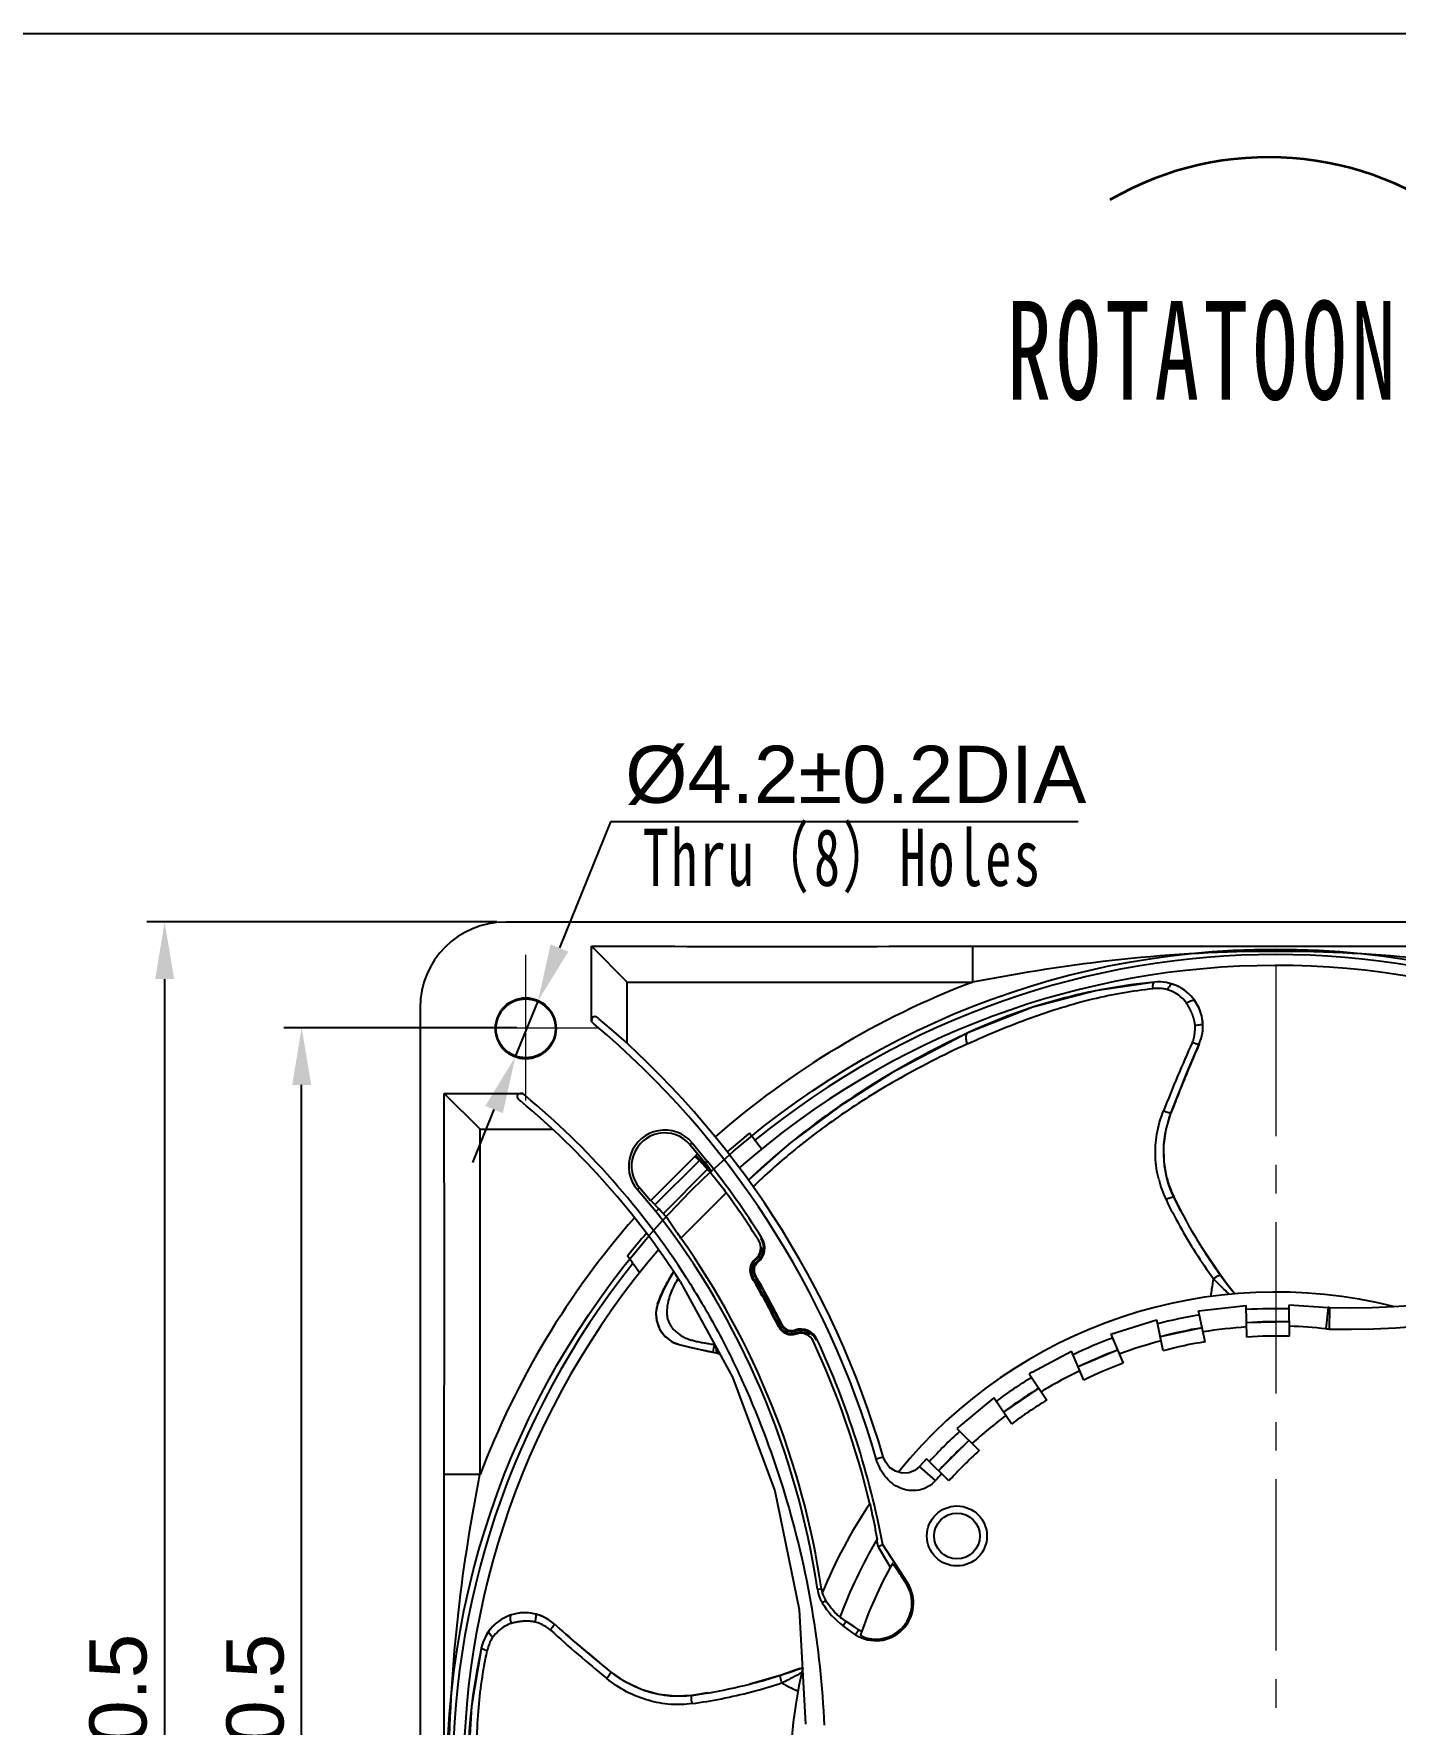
# Model space of a CAD drawing. Header units: inches. Extents: x 12 to 11036, y 8 to 6728.
# Drawn here: x 10511.2 to 10606.4, y 3697 to 3815.3 of the extents above; entities that cross this region are included whole.
import ezdxf

# ---------------------------------------------------------------- set-up
doc = ezdxf.new("R2010")
doc.units = ezdxf.units.IN
doc.header["$MEASUREMENT"] = 0
doc.linetypes.add('\\M+5B5E3\\M+5BBAD\\M+5CFDF', pattern=[18, 12, -2, 2, -2])
doc.layers.add('04_\\M+5B5B5\\M+5B0FB', color=4, linetype='Continuous')
for name, color, linetype, lineweight in [('\\M+5B3DF\\M+5B4E7\\M+5CFDF\\M+5B2E3', 3, 'Continuous', 18), ('\\M+5B4D6\\M+5CAB5\\M+5CFDF\\M+5B2E3', 7, 'Continuous', 35), ('\\M+5D6D0\\M+5D0C4\\M+5CFDF\\M+5B2E3', 1, '\\M+5B5E3\\M+5BBAD\\M+5CFDF', 18)]:
    doc.layers.add(name, color=color, linetype=linetype, lineweight=lineweight)
doc.styles.add('\\M+5B1EA\\M+5D7BC', font='', dxfattribs={"width": 0.667})
doc.styles.get("Standard").update_dxf_attribs({"font": 'arial.ttf'})
doc.styles.get('\\M+5B1EA\\M+5D7BC').set_extended_font_data('宋体')
doc.dimstyles.new('5', dxfattribs={"dimtxt": 4, "dimasz": 4, "dimexe": 1.25, "dimexo": 0.625, "dimgap": 1.2, "dimtad": 1, "dimdsep": 46, "dimtxsty": 'Standard', "dimcen": 2.5, "dimdle": 8, "dimazin": 2, "dimtfac": 1, "dimtmove": 0, "dimatfit": 3, "dimfxl": 0, "dimtolj": 1, "dimarcsym": 0})

# ---------------------------------------------------------------- blocks, each defined once
blk = doc.blocks.new('*D100')
at = {"layer": '\\M+5B3DF\\M+5B4E7\\M+5CFDF\\M+5B2E3', "color": 0, "linetype": 'Continuous', "lineweight": -2, "ltscale": 2}
for p, q in [((10544.96, 3745.76), (10528.65, 3745.76)), ((10529.9, 3644.76), (10529.9, 3741.76)), ((10544.96, 3640.76), (10528.65, 3640.76))]:
    blk.add_line(p, q, dxfattribs=at)
at = {"layer": '\\M+5B3DF\\M+5B4E7\\M+5CFDF\\M+5B2E3', "color": 0, "ltscale": 2}
for points in [[(10529.24, 3741.76), (10530.57, 3741.76), (10529.9, 3745.76)], [(10529.24, 3644.76), (10530.57, 3644.76), (10529.9, 3640.76)]]:
    blk.add_solid(points, dxfattribs=at)
at = {"layer": 'Defpoints', "color": 0, "ltscale": 2}
for p in [(10529.9, 3745.76), (10545.58, 3745.76), (10545.58, 3640.76)]:
    blk.add_point(p, dxfattribs=at)
at = {"layer": '\\M+5B3DF\\M+5B4E7\\M+5CFDF\\M+5B2E3', "color": 0, "ltscale": 2, "insert": (10526.66, 3693.26), "char_height": 4, "attachment_point": 5, "rotation": 90}
blk.add_mtext('\\A1;105±0.5', dxfattribs=at)
blk = doc.blocks.new('*D101')
at = {"layer": '\\M+5B3DF\\M+5B4E7\\M+5CFDF\\M+5B2E3', "color": 0, "linetype": 'Continuous', "lineweight": -2, "ltscale": 2}
for p, q in [((10543.56, 3753.16), (10519.06, 3753.16)), ((10520.31, 3749.16), (10520.31, 3637.36)), ((10543.56, 3633.36), (10519.06, 3633.36))]:
    blk.add_line(p, q, dxfattribs=at)
at = {"layer": '\\M+5B3DF\\M+5B4E7\\M+5CFDF\\M+5B2E3', "color": 0, "ltscale": 2}
for points in [[(10519.65, 3749.16), (10520.98, 3749.16), (10520.31, 3753.16)], [(10519.65, 3637.36), (10520.98, 3637.36), (10520.31, 3633.36)]]:
    blk.add_solid(points, dxfattribs=at)
at = {"layer": 'Defpoints', "color": 0, "ltscale": 2}
for p in [(10544.18, 3753.16), (10520.31, 3633.36), (10544.18, 3633.36)]:
    blk.add_point(p, dxfattribs=at)
at = {"layer": '\\M+5B3DF\\M+5B4E7\\M+5CFDF\\M+5B2E3', "color": 0, "ltscale": 2, "insert": (10517.07, 3693.26), "char_height": 4, "attachment_point": 5, "rotation": 90}
blk.add_mtext('\\A1;\\A1;120{\\H1x;%%P0.5}', dxfattribs=at)
blk = doc.blocks.new('*D102')
at = {"layer": '\\M+5B3DF\\M+5B4E7\\M+5CFDF\\M+5B2E3', "color": 0, "linetype": 'Continuous', "lineweight": -2, "ltscale": 2}
for p, q in [((10551.52, 3760.18), (10547.94, 3751.34)), ((10584.25, 3760.18), (10551.52, 3760.18)), ((10544.86, 3743.74), (10546.44, 3747.63)), ((10543.36, 3740.03), (10541.86, 3736.32))]:
    blk.add_line(p, q, dxfattribs=at)
at = {"layer": '\\M+5B3DF\\M+5B4E7\\M+5CFDF\\M+5B2E3', "color": 0, "ltscale": 2}
for points in [[(10547.32, 3751.59), (10548.56, 3751.09), (10546.44, 3747.63)], [(10542.75, 3740.28), (10543.98, 3739.78), (10544.86, 3743.74)]]:
    blk.add_solid(points, dxfattribs=at)
at = {"layer": 'Defpoints', "color": 0, "ltscale": 2}
for p in [(10546.44, 3747.63), (10544.86, 3743.74)]:
    blk.add_point(p, dxfattribs=at)
at = {"layer": '\\M+5B3DF\\M+5B4E7\\M+5CFDF\\M+5B2E3', "color": 0, "ltscale": 2, "insert": (10568.68, 3763.42), "char_height": 4, "attachment_point": 5}
blk.add_mtext('\\A1;%%C4.2±0.2DIA', dxfattribs=at)

msp = doc.modelspace()

# ---------------------------------------------------------------- linework, layer by layer
at = {"color": 7, "linetype": 'Continuous'}
for p, q in [((10651.982, 3753.159), (10544.182, 3753.159)), ((10550.182, 3746.184), (10550.182, 3751.459)), ((10550.182, 3751.459), (10552.677, 3748.959)), ((10576.863, 3751.459), (10619.3, 3751.459)), ((10576.863, 3748.959), (10576.863, 3751.459)), ((10552.677, 3748.959), (10576.863, 3748.959)), ((10552.677, 3744.657), (10552.677, 3748.959)), ((10538.182, 3747.159), (10538.182, 3639.359)), ((10550.708, 3746.394), (10550.682, 3746.416)), ((10581.07, 3747.197), (10576.527, 3745.4)), ((10576.527, 3745.4), (10571.198, 3742.599)), ((10591.231, 3741.064), (10591.869, 3742.638)), ((10539.882, 3741.159), (10545.359, 3741.159)), ((10539.882, 3741.159), (10542.382, 3738.664)), ((10545.18, 3740.659), (10545.212, 3740.632)), ((10590.746, 3739.816), (10591.231, 3741.064)), ((10542.382, 3714.478), (10542.382, 3738.664)), ((10542.382, 3738.664), (10547.444, 3738.664)), ((10557.611, 3736.935), (10554.322, 3733.646)), ((10557.229, 3737.711), (10557.077, 3737.583)), ((10557.077, 3737.583), (10558.131, 3736.305)), ((10557.229, 3737.711), (10558.286, 3736.43)), ((10557.494, 3736.817), (10558.586, 3735.724)), ((10554.627, 3733.356), (10557.732, 3736.462)), ((10558.303, 3735.848), (10555.19, 3732.735)), ((10557.732, 3736.462), (10557.673, 3736.525)), ((10558.286, 3736.43), (10558.131, 3736.305)), ((10553.393, 3734.424), (10553.544, 3734.554)), ((10554.694, 3732.907), (10553.393, 3734.424)), ((10554.322, 3733.646), (10553.544, 3734.554)), ((10559.61, 3734.213), (10556.438, 3731.04)), ((10554.336, 3733.66), (10554.898, 3733.074)), ((10554.694, 3732.907), (10554.898, 3733.074)), ((10555.06, 3732.9), (10554.898, 3733.074)), ((10591.434, 3732.92), (10590.932, 3733.919)), ((10562.112, 3731.039), (10562.055, 3731.003)), ((10561.646, 3729.569), (10561.695, 3729.507)), ((10594.219, 3728.415), (10592.942, 3730.302)), ((10561.407, 3728.28), (10561.475, 3728.32)), ((10561.656, 3728.426), (10561.597, 3728.392)), ((10561.826, 3729.343), (10561.784, 3729.397)), ((10592.67, 3725.933), (10596.004, 3726.313)), ((10593.128, 3723.777), (10592.67, 3725.933)), ((10596.043, 3724.109), (10596.004, 3726.313)), ((10599.004, 3726.366), (10601.747, 3726.175)), ((10599.042, 3724.161), (10599.004, 3726.365)), ((10601.747, 3726.175), (10601.581, 3724.684)), ((10601.835, 3726.169), (10601.803, 3724.669)), ((10563.286, 3724.822), (10563.357, 3724.857)), ((10563.544, 3724.951), (10563.483, 3724.92)), ((10586.535, 3724.301), (10589.735, 3725.309)), ((10590.194, 3723.153), (10589.736, 3725.309)), ((10592.92, 3724.756), (10589.986, 3724.133)), ((10599.025, 3725.162), (10596.025, 3725.11)), ((10564.428, 3724.53), (10564.406, 3724.595)), ((10564.498, 3724.322), (10564.473, 3724.396)), ((10565.923, 3723.884), (10565.985, 3723.913)), ((10586.535, 3724.3), (10587.396, 3722.271)), ((10559.033, 3722.969), (10559.161, 3722.943)), ((10581.024, 3721.648), (10583.773, 3723.128)), ((10584.635, 3721.099), (10583.773, 3723.128)), ((10587.005, 3723.193), (10584.243, 3722.021)), ((10581.024, 3721.648), (10580.824, 3721.527)), ((10580.824, 3721.527), (10582.057, 3719.699)), ((10581.497, 3720.529), (10579.01, 3718.852)), ((10578.337, 3719.849), (10575.747, 3717.715)), ((10579.57, 3718.022), (10578.337, 3719.849)), ((10575.747, 3717.714), (10577.306, 3716.156)), ((10576.598, 3716.864), (10574.477, 3714.742)), ((10570.112, 3715.584), (10570.595, 3715.724)), ((10570.75, 3715.363), (10570.595, 3715.724)), ((10573.626, 3715.593), (10573.135, 3715.044)), ((10575.185, 3714.035), (10573.626, 3715.593)), ((10539.882, 3672.041), (10539.882, 3714.477)), ((10542.382, 3714.477), (10539.882, 3714.477)), ((10574.262, 3714.06), (10573.135, 3715.044)), ((10570.571, 3709.559), (10570.245, 3709.429)), ((10570.245, 3709.429), (10570.965, 3708.199)), ((10570.571, 3709.559), (10572.29, 3706.905)), ((10570.965, 3708.199), (10571.02, 3708.105)), ((10571.02, 3708.105), (10571.089, 3707.988)), ((10571.879, 3707.348), (10572.203, 3706.848)), ((10565.991, 3706.453), (10566.276, 3706.495)), ((10572.29, 3706.905), (10572.203, 3706.848)), ((10566.583, 3705.649), (10566.335, 3705.498)), ((10568.013, 3704.186), (10567.805, 3703.9)), ((10568.669, 3703.271), (10567.805, 3703.9)), ((10568.605, 3703.8), (10568.013, 3704.186)), ((10568.899, 3703.608), (10568.605, 3703.8)), ((10568.899, 3703.608), (10568.669, 3703.271)), ((10550.5, 3701.517), (10549.2, 3702.61)), ((10551.536, 3700.67), (10550.5, 3701.517)), ((10563.453, 3700.449), (10561.264, 3699.818)), ((10558.308, 3699.193), (10557.202, 3699.024))]:
    msp.add_line(p, q, dxfattribs=at)
for points in [[(10589.589, 3748.95), (10585.451, 3748.344), (10581.07, 3747.197)], [(10590.828, 3748.812), (10590.418, 3748.915), (10590.002, 3748.961), (10589.589, 3748.95)], [(10591.382, 3748.572), (10591.206, 3748.662), (10591.022, 3748.742), (10590.832, 3748.811)], [(10592.968, 3746.035), (10592.892, 3746.579), (10592.704, 3747.132), (10592.404, 3747.653)], [(10592.713, 3744.621), (10592.871, 3745.075), (10592.957, 3745.551), (10592.968, 3746.035)], [(10591.869, 3742.638), (10592.287, 3743.633), (10592.713, 3744.62)], [(10592.713, 3744.621), (10592.713, 3744.621), (10592.714, 3744.622), (10592.713, 3744.621)], [(10571.198, 3742.599), (10567.555, 3740.279), (10564.134, 3737.715), (10561.17, 3735.089)], [(10590.448, 3735.258), (10590.262, 3736.358), (10590.246, 3737.504), (10590.405, 3738.667), (10590.746, 3739.816)], [(10590.932, 3733.919), (10590.658, 3734.568), (10590.448, 3735.258)], [(10555.939, 3728.69), (10555.587, 3728.106), (10555.264, 3727.498), (10555.011, 3726.922), (10554.802, 3726.378)], [(10595.067, 3727.29), (10594.793, 3727.644), (10594.508, 3728.021), (10594.219, 3728.415)], [(10556.384, 3728.006), (10560.058, 3721.307), (10563.014, 3713.352), (10564.725, 3705.039), (10565.161, 3697.009)], [(10554.802, 3726.378), (10554.697, 3725.804), (10554.746, 3725.228), (10554.949, 3724.676), (10555.299, 3724.187), (10555.785, 3723.803), (10556.397, 3723.56)], [(10601.81, 3726.17), (10601.762, 3726.173), (10601.747, 3726.175)], [(10556.397, 3723.56), (10556.972, 3723.423), (10557.598, 3723.28), (10558.28, 3723.129), (10559.033, 3722.969)], [(10559.53, 3722.867), (10559.53, 3722.867)], [(10573.135, 3715.044), (10572.803, 3714.765), (10572.39, 3714.602), (10571.923, 3714.58), (10571.456, 3714.714), (10571.05, 3714.988), (10570.75, 3715.363)], [(10546.309, 3704.705), (10545.767, 3704.8), (10545.184, 3704.793), (10544.595, 3704.668)], [(10547.575, 3704.025), (10547.191, 3704.315), (10546.765, 3704.544), (10546.309, 3704.704)], [(10543.007, 3703.528), (10542.781, 3703.17), (10542.61, 3702.788), (10542.492, 3702.391)], [(10543.406, 3703.98), (10543.265, 3703.84), (10543.133, 3703.69), (10543.009, 3703.531)], [(10547.575, 3704.025), (10547.574, 3704.026), (10547.573, 3704.026), (10547.575, 3704.025)], [(10549.2, 3702.61), (10548.383, 3703.314), (10547.576, 3704.024)], [(10542.492, 3702.391), (10541.789, 3698.269), (10541.527, 3693.748)], [(10557.202, 3699.024), (10556.069, 3698.963), (10554.896, 3699.094), (10553.725, 3699.424), (10552.593, 3699.951), (10551.536, 3700.67)], [(10564.785, 3700.908), (10564.364, 3700.757), (10563.917, 3700.603), (10563.453, 3700.449)]]:
    msp.add_lwpolyline(points, dxfattribs=at)
at = {"color": 4}
msp.add_circle((10598.082, 3693.259), 58, dxfattribs=at)
at = {"color": 7, "linetype": 'Continuous'}
for centre, radius in [((10545.582, 3745.759), 2.1), ((10575.76, 3710.183), 2.1), ((10575.76, 3710.183), 1.6)]:
    msp.add_circle(centre, radius, dxfattribs=at)
for centre, radius, start, end in [((10544.182, 3747.159), 6, 90, 180), ((10598.082, 3693.259), 57.622, 50.78536, 129.25298), ((10598.082, 3693.259), 56.859, 48.75524, 131.34141), ((10598.082, 3693.259), 59.605, 110.85381, 131.18686), ((10593.182, 3709.92), 39.194, 95.25994, 115.14622), ((10589.873, 3745.863), 3.1, 336.41025, 95.25994), ((10510.022, 3698.253), 62.53, 49.80525, 50.04158), ((10509.981, 3698.203), 63.095, 16.12245, 49.79811), ((10509.977, 3698.207), 62.595, 16.11753, 49.80044), ((10604.289, 3686.112), 65.466, 115.09194, 120.36088), ((10602.624, 3687.417), 62.894, 114.55319, 119.66504), ((10685.962, 3702.573), 102.781, 155.77062, 158.67495), ((10693.252, 3700.654), 109.732, 156.37956, 157.50506), ((10694.094, 3700.313), 110.64, 157.50884, 158.38812), ((10603.087, 3784.144), 59.489, 268.76408, 316.1412), ((10603.087, 3784.144), 57.989, 268.76297, 315.54157), ((10509.981, 3698.203), 55.151, 32.71149, 50.29587), ((10509.992, 3698.216), 55.632, 50.28638, 50.52536), ((10509.981, 3698.203), 55.65, 32.72026, 50.28639), ((10693.252, 3700.654), 109.732, 158.39195, 159.09087), ((10555.31, 3736.069), 2.526, 40.55871, 220.6241), ((10555.31, 3736.069), 2.327, 40.6026, 220.6241), ((10598.082, 3693.259), 58.249, 129.23746, 131.2385), ((10509.981, 3698.203), 65.123, 36.8643, 38.08724), ((10513.173, 3694.474), 61.225, 42.51342, 43.29814), ((10510.045, 3698.132), 61.395, 37.75545, 38.44371), ((10510.045, 3698.132), 61.594, 32.29334, 38.44543), ((10510.045, 3698.132), 61.306, 32.29334, 36.05251), ((10596.776, 3736.824), 7.099, 193.63078, 205.87987), ((10597.226, 3736.962), 6.991, 194.10934, 205.80578), ((10591.822, 3731.045), 3.04, 115.64866, 118.13005), ((10623.881, 3749.864), 36.605, 205.82367, 207.58032), ((10598.082, 3693.259), 59.605, 138.8756, 159.14607), ((10510.026, 3698.193), 56.571, 8.39538, 37.85289), ((10433.614, 3619.958), 165.846, 42.76082, 42.92237), ((10623.056, 3749.39), 35.654, 207.51311, 212.36837), ((10598.082, 3693.259), 58.249, 139.13308, 141.1755), ((10510.026, 3698.193), 56.859, 8.39538, 35.28819), ((10561.023, 3730.351), 1, 308.53239, 32.2935), ((10561.023, 3730.351), 1.22, 308.53239, 32.29334), ((10561.023, 3730.351), 1.288, 308.53239, 32.29334), ((10598.082, 3693.259), 56.859, 139.45672, 222.91346), ((10509.981, 3698.203), 53.123, 34.91127, 36.46766), ((10562.269, 3728.787), 1, 128.53239, 210.41188), ((10562.269, 3728.787), 0.921, 128.53239, 210.41188), ((10561.023, 3730.351), 1.079, 308.53239, 0.70334), ((10560.005, 3729.754), 2.185, 16.23276, 17.29966), ((10510.045, 3698.132), 61.227, 31.53628, 31.76459), ((10623.881, 3749.864), 36.605, 212.28923, 218.07502), ((10598.082, 3693.259), 57.622, 141.34327, 220.65605), ((10510.045, 3698.132), 59.635, 26.62438, 30.41188), ((10562.269, 3728.787), 0.78, 128.53239, 210.41188), ((10562.269, 3728.787), 0.712, 128.53239, 210.41188), ((10510.045, 3698.132), 59.776, 26.62438, 30.41188), ((10510.045, 3698.132), 59.844, 26.62438, 30.41188), ((10510.044, 3698.244), 55.574, 32.40125, 32.71964), ((10510.045, 3698.132), 59.556, 26.62438, 30.41188), ((10598.082, 3693.259), 34, 75.9767, 140.99989), ((10556.894, 3725.702), 2.2, 161.90982, 256.49596), ((10598.082, 3693.259), 32.833, 88.3815, 93.6185), ((10564.18, 3725.27), 1, 206.62438, 288.50387), ((10564.18, 3725.27), 0.921, 206.62438, 288.50387), ((10564.18, 3725.27), 0.78, 206.62438, 288.50387), ((10564.18, 3725.27), 0.712, 206.62438, 288.50387), ((10598.082, 3693.259), 32.833, 99.3815, 104.6185), ((10598.082, 3693.259), 31.917, 99.30631, 104.69369), ((10598.082, 3693.259), 31.619, 93.71909, 99.28091), ((10598.082, 3693.259), 31.917, 88.30631, 93.69369), ((10598.082, 3693.259), 31.619, 83.64917, 88.28091), ((10577.252, 3810.471), 89.378, 256.49599, 258.23852), ((10569.812, 3721.365), 11.253, 168.43197, 171.43062), ((10564.815, 3723.373), 1.288, 24.74292, 108.50387), ((10564.815, 3723.373), 1.22, 24.74292, 108.50387), ((10564.815, 3723.373), 1.079, 56.33292, 108.50387), ((10564.815, 3723.373), 1, 24.74283, 108.50387), ((10510.045, 3698.132), 61.227, 25.27167, 25.49998), ((10563.759, 3722.844), 2.185, 39.7366, 40.8035), ((10510.045, 3698.132), 61.306, 13.49096, 24.74292), ((10510.045, 3698.132), 61.594, 10.69082, 24.74292), ((10598.082, 3693.259), 32.833, 110.3815, 115.6185), ((10598.082, 3693.259), 31.619, 104.71909, 110.28091), ((10598.082, 3693.259), 30.917, 99.21911, 104.78089), ((10598.082, 3693.259), 30.917, 88.21911, 93.78089), ((10601.859, 3727.194), 2.525, 263.64306, 268.76182), ((10577.25, 3810.463), 89.37, 258.01072, 258.32221), ((10598.082, 3693.259), 31.917, 110.30631, 115.69369), ((10598.082, 3693.259), 32.833, 121.3815, 126.6185), ((10598.082, 3693.259), 31.619, 115.71909, 121), ((10598.082, 3693.259), 30.917, 110.21911, 115.78089), ((10598.082, 3693.259), 31.917, 121.30631, 126.69369), ((10598.204, 3693.056), 31.856, 121.00006, 121.27887), ((10598.082, 3693.259), 30.917, 121.21911, 126.78089), ((10598.087, 3693.223), 31.653, 126.68763, 132.24423), ((10598.082, 3693.259), 32.833, 132.3815, 137.6185), ((10598.082, 3693.259), 31.917, 132.30631, 137.69369), ((10598.082, 3693.259), 30.917, 132.21911, 137.78089), ((10597.909, 3693.41), 31.394, 137.71013, 138.86967), ((10598.082, 3693.259), 34.286, 145.99333, 157.80493), ((10598.082, 3693.259), 32.518, 149.14728, 159.7589), ((10503.244, 3699.126), 67.789, 8.74188, 9.17539), ((10598.082, 3693.259), 30.75, 150.88698, 161.01705), ((10571.454, 3708.088), 0.272, 147.46362, 150.91519), ((10571.446, 3708.092), 0.263, 143.93164, 147.42626), ((10568.522, 3706.826), 2.558, 188.39538, 211.26865), ((10568.522, 3706.826), 2.27, 188.39538, 195.73034), ((10568.473, 3706.813), 2.219, 195.74247, 211.63111), ((10570.088, 3705.478), 2.624, 237.25983, 32.94369), ((10570.088, 3705.478), 2.52, 267.04842, 32.94369), ((10545.516, 3701.708), 3.1, 48.41025, 167.25994), ((10571.056, 3708.366), 5.524, 211.26865, 233.9414), ((10616.379, 3779.715), 102.779, 227.77059, 230.67498), ((10620.458, 3786.057), 109.732, 228.37956, 229.50506), ((10570.813, 3708.475), 5.122, 230.74096, 236.86411), ((10569.982, 3705.522), 2.199, 240.51142, 246.11282), ((10580.722, 3693.748), 39.194, 167.25994, 187.14622), ((10621.15, 3786.881), 110.808, 229.50933, 230.38761), ((10620.458, 3786.057), 109.732, 230.39195, 231.09087), ((10552.22, 3735.288), 36.605, 284.28923, 290.07502), ((10598.082, 3693.259), 34, 166.9077, 234.97902), ((10552.22, 3735.288), 36.605, 277.82367, 279.58032), ((10552.415, 3734.356), 35.654, 279.51311, 284.36837), ((10560.211, 3698.982), 3.04, 187.64866, 190.13005)]:
    msp.add_arc(centre, radius, start, end, dxfattribs=at)
for points in [[(10550.182, 3751.459), (10554.628, 3751.459), (10563.522, 3751.448), (10572.416, 3751.459), (10576.863, 3751.459)], [(10550.201, 3746.346), (10550.186, 3746.294), (10550.182, 3746.238), (10550.182, 3746.184)], [(10571.2, 3742.6), (10567.585, 3740.478), (10564.199, 3737.993), (10561.164, 3735.099)], [(10539.882, 3714.477), (10539.882, 3718.924), (10539.893, 3727.818), (10539.882, 3736.712), (10539.882, 3741.159)], [(10590.932, 3733.919), (10590.04, 3735.76), (10590.012, 3737.896), (10590.746, 3739.816)], [(10555.937, 3728.691), (10555.482, 3727.958), (10555.068, 3727.197), (10554.803, 3726.386)], [(10555.276, 3727.523), (10555.476, 3727.922), (10555.701, 3728.311), (10555.937, 3728.691)], [(10555.979, 3728.759), (10555.98, 3728.759), (10555.98, 3728.759), (10555.98, 3728.759)], [(10554.807, 3726.399), (10554.934, 3726.784), (10555.094, 3727.158), (10555.276, 3727.523)], [(10558.89, 3723.552), (10558.89, 3723.552), (10558.89, 3723.552), (10558.89, 3723.552)], [(10558.89, 3723.552), (10558.89, 3723.552), (10558.89, 3723.552), (10558.89, 3723.552)], [(10557.202, 3699.024), (10555.175, 3698.745), (10553.136, 3699.378), (10551.536, 3700.67)]]:
    msp.add_open_spline(points, degree=3, dxfattribs=at)
for points, knots in [([(10576.863, 3748.961), (10580.31, 3749.644), (10587.345, 3750.741), (10598.04, 3751.322), (10608.767, 3750.747), (10615.822, 3749.651), (10619.3, 3748.961)], [0, 0, 0, 0, 10.5451256, 21.3331953, 32.0808124, 42.7230856, 42.7230856, 42.7230856, 42.7230856]), ([(10576.489, 3744.624), (10577.941, 3745.295), (10580.819, 3746.482), (10585.15, 3747.851), (10588.05, 3748.355), (10589.467, 3748.502)], [0, 0, 0, 0, 4.8026235, 9.3314618, 13.6047192, 13.6047192, 13.6047192, 13.6047192]), ([(10589.467, 3748.502), (10589.466, 3748.558), (10589.468, 3748.641), (10589.482, 3748.746), (10589.496, 3748.815), (10589.514, 3748.871), (10589.536, 3748.913), (10589.56, 3748.941), (10589.58, 3748.949), (10589.589, 3748.95)], [0, 0, 0, 0, 0.16809964, 0.24834646, 0.31948731, 0.37881199, 0.42545896, 0.45986199, 0.48676074, 0.48676074, 0.48676074, 0.48676074]), ([(10590.498, 3748.414), (10590.398, 3748.447), (10590.182, 3748.497), (10589.835, 3748.524), (10589.593, 3748.513), (10589.467, 3748.502)], [0, 0, 0, 0, 0.3161763, 0.6614567, 1.0418691, 1.0418691, 1.0418691, 1.0418691]), ([(10590.501, 3748.413), (10590.524, 3748.473), (10590.572, 3748.581), (10590.659, 3748.713), (10590.74, 3748.8), (10590.809, 3748.818), (10590.832, 3748.811)], [0, 0, 0, 0, 0.19260244, 0.35565101, 0.47460609, 0.54678359, 0.54678359, 0.54678359, 0.54678359]), ([(10591.827, 3747.478), (10591.731, 3747.617), (10591.496, 3747.882), (10591.045, 3748.202), (10590.692, 3748.352), (10590.501, 3748.413)], [0, 0, 0, 0, 0.5090676, 1.0512737, 1.6517934, 1.6517934, 1.6517934, 1.6517934]), ([(10591.827, 3747.478), (10591.887, 3747.523), (10592.007, 3747.601), (10592.18, 3747.674), (10592.317, 3747.703), (10592.39, 3747.673), (10592.403, 3747.653)], [0, 0, 0, 0, 0.22822634, 0.42582869, 0.56682204, 0.6392458, 0.6392458, 0.6392458, 0.6392458]), ([(10592.425, 3745.943), (10592.425, 3745.946), (10592.426, 3745.953), (10592.425, 3745.965), (10592.424, 3745.977), (10592.422, 3745.99), (10592.42, 3746.003), (10592.418, 3746.018), (10592.415, 3746.036), (10592.412, 3746.059), (10592.407, 3746.086), (10592.402, 3746.117), (10592.396, 3746.145), (10592.392, 3746.17), (10592.387, 3746.192), (10592.383, 3746.215), (10592.377, 3746.24), (10592.371, 3746.267), (10592.364, 3746.297), (10592.356, 3746.33), (10592.346, 3746.365), (10592.336, 3746.403), (10592.324, 3746.443), (10592.312, 3746.484), (10592.298, 3746.527), (10592.282, 3746.573), (10592.265, 3746.622), (10592.246, 3746.674), (10592.224, 3746.729), (10592.2, 3746.787), (10592.174, 3746.849), (10592.144, 3746.914), (10592.111, 3746.983), (10592.075, 3747.056), (10592.035, 3747.133), (10591.99, 3747.213), (10591.941, 3747.297), (10591.887, 3747.386), (10591.848, 3747.446), (10591.827, 3747.478)], [0, 0, 0, 0, 0.009701, 0.0208711, 0.0364373, 0.0468136, 0.0593171, 0.0743043, 0.0921839, 0.1151401, 0.1434722, 0.1765276, 0.2071095, 0.2309668, 0.2520126, 0.2752435, 0.3005659, 0.3280395, 0.3591188, 0.3932647, 0.4296411, 0.46878, 0.5111149, 0.5535566, 0.5987841, 0.6471055, 0.6987378, 0.753907, 0.8128765, 0.8758866, 0.9431474, 1.0148673, 1.0912555, 1.1725214, 1.2588743, 1.3505233, 1.4476819, 1.5505658, 1.6633108, 1.6633108, 1.6633108, 1.6633108]), ([(10550.682, 3746.416), (10550.643, 3746.449), (10550.563, 3746.505), (10550.423, 3746.556), (10550.264, 3746.507), (10550.216, 3746.402), (10550.201, 3746.346)], [0, 0, 0, 0, 0.15188086, 0.29398432, 0.43621278, 0.61067218, 0.61067218, 0.61067218, 0.61067218]), ([(10592.425, 3745.943), (10592.493, 3745.946), (10592.618, 3745.954), (10592.795, 3745.974), (10592.891, 3745.997), (10592.969, 3746.018), (10592.968, 3746.035)], [0, 0, 0, 0, 0.20562209, 0.38491269, 0.50864506, 0.55924743, 0.55924743, 0.55924743, 0.55924743]), ([(10576.489, 3744.624), (10576.461, 3744.709), (10576.427, 3744.839), (10576.404, 3745.009), (10576.401, 3745.125), (10576.412, 3745.225), (10576.437, 3745.306), (10576.475, 3745.366), (10576.509, 3745.392), (10576.527, 3745.4)], [0, 0, 0, 0, 0.27024788, 0.40004116, 0.51685002, 0.61733097, 0.70089535, 0.76853452, 0.82685186, 0.82685186, 0.82685186, 0.82685186]), ([(10592.235, 3744.753), (10592.285, 3744.864), (10592.366, 3745.108), (10592.428, 3745.51), (10592.431, 3745.794), (10592.425, 3745.943)], [0, 0, 0, 0, 0.3656983, 0.767783, 1.2153349, 1.2153349, 1.2153349, 1.2153349]), ([(10592.235, 3744.753), (10592.29, 3744.728), (10592.392, 3744.685), (10592.542, 3744.634), (10592.632, 3744.613), (10592.706, 3744.605), (10592.713, 3744.621)], [0, 0, 0, 0, 0.18206105, 0.3404382, 0.45561789, 0.50629722, 0.50629722, 0.50629722, 0.50629722]), ([(10571.496, 3742.066), (10570.194, 3741.324), (10567.688, 3739.749), (10564.357, 3737.246), (10562.362, 3735.475), (10561.495, 3734.635)], [0, 0, 0, 0, 4.4974957, 8.8680189, 12.4904935, 12.4904935, 12.4904935, 12.4904935]), ([(10545.359, 3741.159), (10545.317, 3741.159), (10545.233, 3741.155), (10545.114, 3741.131), (10545.012, 3741.078), (10544.946, 3740.952), (10545.035, 3740.79), (10545.127, 3740.703), (10545.18, 3740.659)], [0, 0, 0, 0, 0.12753761, 0.25348711, 0.3663246, 0.46234323, 0.6478008, 0.85529036, 0.85529036, 0.85529036, 0.85529036]), ([(10589.876, 3735.15), (10589.745, 3735.662), (10589.596, 3736.724), (10589.707, 3738.358), (10590.008, 3739.425), (10590.218, 3739.95)], [0, 0, 0, 0, 1.5869028, 3.1913012, 4.8893186, 4.8893186, 4.8893186, 4.8893186]), ([(10590.218, 3739.95), (10590.278, 3739.925), (10590.39, 3739.882), (10590.556, 3739.83), (10590.655, 3739.811), (10590.74, 3739.799), (10590.746, 3739.816)], [0, 0, 0, 0, 0.19434768, 0.36911472, 0.49888248, 0.55440504, 0.55440504, 0.55440504, 0.55440504]), ([(10557.42, 3736.743), (10557.425, 3736.748), (10557.454, 3736.715), (10557.473, 3736.706), (10557.489, 3736.692)], [0, 0, 0, 0, 0.022647594, 0.08750486, 0.08750486, 0.08750486, 0.08750486]), ([(10557.489, 3736.692), (10557.501, 3736.682), (10557.563, 3736.627), (10557.624, 3736.57), (10557.673, 3736.525)], [0, 0, 0, 0, 0.04748613, 0.24903911, 0.24903911, 0.24903911, 0.24903911]), ([(10557.665, 3736.532), (10557.745, 3736.462), (10558.052, 3736.193), (10558.359, 3735.923), (10558.586, 3735.724)], [0, 0, 0, 0, 0.3189893, 1.2252609, 1.2252609, 1.2252609, 1.2252609]), ([(10558.303, 3735.848), (10558.508, 3735.625), (10558.954, 3735.088), (10559.377, 3734.532), (10559.61, 3734.213)], [0, 0, 0, 0, 0.9070586, 2.0939421, 2.0939421, 2.0939421, 2.0939421]), ([(10590.389, 3733.726), (10590.692, 3733.098), (10591.348, 3731.844), (10592.455, 3729.994), (10593.28, 3728.791), (10593.711, 3728.19)], [0, 0, 0, 0, 2.090725, 4.243464, 6.4641615, 6.4641615, 6.4641615, 6.4641615]), ([(10590.506, 3733.785), (10590.556, 3733.809), (10590.649, 3733.851), (10590.782, 3733.901), (10590.861, 3733.923), (10590.925, 3733.932), (10590.932, 3733.919)], [0, 0, 0, 0, 0.16776832, 0.30983665, 0.41065133, 0.45422362, 0.45422362, 0.45422362, 0.45422362]), ([(10556.438, 3731.04), (10556.339, 3731.18), (10555.983, 3731.684), (10555.627, 3732.188), (10555.378, 3732.557)], [0, 0, 0, 0, 0.51313, 1.8505091, 1.8505091, 1.8505091, 1.8505091]), ([(10593.711, 3728.19), (10593.76, 3728.229), (10593.858, 3728.301), (10594.008, 3728.384), (10594.119, 3728.431), (10594.205, 3728.434), (10594.219, 3728.415)], [0, 0, 0, 0, 0.18899051, 0.36770714, 0.50469575, 0.57679404, 0.57679404, 0.57679404, 0.57679404]), ([(10555.794, 3727.328), (10555.726, 3727.174), (10555.626, 3726.925), (10555.528, 3726.537), (10555.474, 3726.208), (10555.453, 3725.879), (10555.461, 3725.605), (10555.507, 3725.364), (10555.582, 3725.155), (10555.678, 3724.971), (10555.787, 3724.808), (10555.906, 3724.666), (10555.986, 3724.574), (10556.032, 3724.536)], [0, 0, 0, 0, 0.5076323, 0.7991488, 1.2015319, 1.505873, 1.7873778, 2.0220524, 2.2409971, 2.4489319, 2.6445426, 2.8277272, 3.0062362, 3.0062362, 3.0062362, 3.0062362]), ([(10555.794, 3727.329), (10555.924, 3727.598), (10556.07, 3727.896), (10556.237, 3728.182), (10556.253, 3728.21)], [0, 0, 0, 0, 0.89780973, 0.99435027, 0.99435027, 0.99435027, 0.99435027]), ([(10556.966, 3728.023), (10557.7, 3726.867), (10559.084, 3724.5), (10561.484, 3719.573), (10563.881, 3713.141), (10565.768, 3705.127), (10566.342, 3699.665), (10566.461, 3696.93)], [0, 0, 0, 0, 4.1099297, 8.2198733, 16.4359631, 24.6520471, 32.8682385, 32.8682385, 32.8682385, 32.8682385]), ([(10593.711, 3728.19), (10593.661, 3727.952), (10593.587, 3727.54), (10593.532, 3727.125), (10593.512, 3726.951)], [0, 0, 0, 0, 0.7297641, 1.255748, 1.255748, 1.255748, 1.255748]), ([(10594.812, 3727.102), (10594.732, 3727.178), (10594.48, 3727.42), (10594.111, 3727.781), (10593.827, 3728.069), (10593.711, 3728.19)], [0, 0, 0, 0, 0.3339852, 1.0458479, 1.5482704, 1.5482704, 1.5482704, 1.5482704]), ([(10595.066, 3727.291), (10595.079, 3727.274), (10595.106, 3727.239), (10595.144, 3727.188), (10595.168, 3727.153), (10595.179, 3727.135)], [0, 0, 0, 0, 0.0654756, 0.12957192, 0.19283581, 0.19283581, 0.19283581, 0.19283581]), ([(10556.032, 3724.536), (10556.074, 3724.497), (10556.162, 3724.432), (10556.297, 3724.327), (10556.442, 3724.223), (10556.606, 3724.121), (10556.78, 3724.032), (10556.97, 3723.958), (10557.196, 3723.89), (10557.477, 3723.819), (10557.792, 3723.751), (10558.13, 3723.689), (10558.469, 3723.632), (10558.702, 3723.588), (10558.819, 3723.566)], [0, 0, 0, 0, 0.1750556, 0.3255892, 0.5135743, 0.7103918, 0.9043978, 1.0981853, 1.3213897, 1.6115371, 1.9705448, 2.286725, 2.6429338, 2.9995547, 2.9995547, 2.9995547, 2.9995547]), ([(10558.892, 3723.433), (10558.894, 3723.373), (10558.903, 3723.242), (10558.926, 3723.081), (10558.996, 3722.977), (10559.033, 3722.969)], [0, 0, 0, 0, 0.18277605, 0.39234703, 0.50696081, 0.50696081, 0.50696081, 0.50696081]), ([(10574.262, 3714.06), (10573.97, 3713.725), (10573.123, 3713.254), (10571.716, 3713.431), (10570.629, 3714.317), (10570.237, 3715.152), (10570.112, 3715.584)], [0, 0, 0, 0, 1.3460388, 2.6967346, 4.0527191, 5.4148679, 5.4148679, 5.4148679, 5.4148679]), ([(10542.38, 3672.04), (10541.683, 3675.552), (10540.577, 3682.691), (10540.019, 3693.45), (10540.616, 3704.109), (10541.702, 3711.06), (10542.38, 3714.478)], [0, 0, 0, 0, 10.742783, 21.6439806, 32.2666001, 42.7230726, 42.7230726, 42.7230726, 42.7230726]), ([(10569.66, 3712.435), (10569.712, 3712.218), (10569.902, 3711.389), (10570.065, 3710.554), (10570.165, 3709.935)], [0, 0, 0, 0, 0.6698286, 2.5505102, 2.5505102, 2.5505102, 2.5505102]), ([(10571.363, 3708.104), (10571.346, 3708.126), (10571.318, 3708.164), (10571.276, 3708.214), (10571.257, 3708.236), (10571.236, 3708.251), (10571.234, 3708.247)], [0, 0, 0, 0, 0.08442804, 0.14592476, 0.18288151, 0.19586759, 0.19586759, 0.19586759, 0.19586759]), ([(10571.879, 3707.348), (10571.832, 3707.42), (10571.664, 3707.675), (10571.494, 3707.929), (10571.363, 3708.104)], [0, 0, 0, 0, 0.25895266, 0.91557255, 0.91557255, 0.91557255, 0.91557255]), ([(10544.584, 3704.065), (10544.559, 3704.137), (10544.522, 3704.274), (10544.506, 3704.462), (10544.521, 3704.6), (10544.572, 3704.661), (10544.595, 3704.668)], [0, 0, 0, 0, 0.22822634, 0.42582869, 0.56682204, 0.6392458, 0.6392458, 0.6392458, 0.6392458]), ([(10546.228, 3704.16), (10546.247, 3704.225), (10546.277, 3704.347), (10546.313, 3704.521), (10546.32, 3704.619), (10546.325, 3704.7), (10546.309, 3704.704)], [0, 0, 0, 0, 0.20562208, 0.38491268, 0.50864505, 0.55924742, 0.55924742, 0.55924742, 0.55924742]), ([(10567.572, 3704.509), (10567.486, 3704.579), (10567.109, 3704.914), (10566.79, 3705.314), (10566.583, 3705.649)], [0, 0, 0, 0, 0.3320794, 1.5150415, 1.5150415, 1.5150415, 1.5150415]), ([(10543.284, 3703.093), (10543.235, 3703.133), (10543.147, 3703.213), (10543.048, 3703.336), (10542.991, 3703.44), (10542.995, 3703.511), (10543.009, 3703.531)], [0, 0, 0, 0, 0.19260244, 0.35565101, 0.47460609, 0.54678359, 0.54678359, 0.54678359, 0.54678359]), ([(10544.584, 3704.065), (10544.421, 3704.017), (10544.097, 3703.876), (10543.653, 3703.545), (10543.401, 3703.256), (10543.284, 3703.093)], [0, 0, 0, 0, 0.5090676, 1.0512737, 1.6517934, 1.6517934, 1.6517934, 1.6517934]), ([(10546.228, 3704.159), (10546.225, 3704.161), (10546.219, 3704.164), (10546.207, 3704.167), (10546.195, 3704.169), (10546.183, 3704.171), (10546.17, 3704.174), (10546.155, 3704.176), (10546.137, 3704.179), (10546.114, 3704.183), (10546.086, 3704.187), (10546.056, 3704.191), (10546.027, 3704.195), (10546.002, 3704.198), (10545.979, 3704.201), (10545.956, 3704.203), (10545.931, 3704.206), (10545.903, 3704.208), (10545.873, 3704.211), (10545.839, 3704.213), (10545.802, 3704.215), (10545.763, 3704.217), (10545.722, 3704.218), (10545.678, 3704.219), (10545.633, 3704.219), (10545.585, 3704.219), (10545.533, 3704.217), (10545.478, 3704.215), (10545.419, 3704.212), (10545.356, 3704.207), (10545.289, 3704.201), (10545.218, 3704.193), (10545.142, 3704.183), (10545.061, 3704.171), (10544.976, 3704.156), (10544.886, 3704.139), (10544.791, 3704.118), (10544.69, 3704.094), (10544.62, 3704.075), (10544.584, 3704.065)], [0, 0, 0, 0, 0.009701, 0.0208711, 0.0364373, 0.0468136, 0.0593171, 0.0743043, 0.0921839, 0.1151401, 0.1434722, 0.1765276, 0.2071095, 0.2309668, 0.2520126, 0.2752435, 0.3005659, 0.3280395, 0.3591188, 0.3932647, 0.4296411, 0.46878, 0.5111149, 0.5535566, 0.5987841, 0.6471055, 0.6987378, 0.753907, 0.8128765, 0.8758866, 0.9431474, 1.0148673, 1.0912555, 1.1725214, 1.2588743, 1.3505233, 1.4476819, 1.5505658, 1.6633108, 1.6633108, 1.6633108, 1.6633108]), ([(10547.301, 3703.611), (10547.211, 3703.693), (10547.004, 3703.846), (10546.641, 3704.029), (10546.372, 3704.119), (10546.228, 3704.16)], [0, 0, 0, 0, 0.3657014, 0.767786, 1.2153325, 1.2153325, 1.2153325, 1.2153325]), ([(10547.301, 3703.611), (10547.342, 3703.656), (10547.414, 3703.74), (10547.509, 3703.866), (10547.558, 3703.946), (10547.587, 3704.014), (10547.575, 3704.025)], [0, 0, 0, 0, 0.18206154, 0.34043869, 0.45561838, 0.50629771, 0.50629771, 0.50629771, 0.50629771]), ([(10542.88, 3702.137), (10542.827, 3702.154), (10542.749, 3702.181), (10542.653, 3702.227), (10542.591, 3702.261), (10542.544, 3702.296), (10542.51, 3702.329), (10542.492, 3702.361), (10542.49, 3702.383), (10542.492, 3702.391)], [0, 0, 0, 0, 0.16809964, 0.24834646, 0.31948731, 0.37881199, 0.42545896, 0.45986199, 0.48676074, 0.48676074, 0.48676074, 0.48676074]), ([(10543.282, 3703.09), (10543.221, 3703.005), (10543.106, 3702.816), (10542.973, 3702.494), (10542.909, 3702.26), (10542.88, 3702.137)], [0, 0, 0, 0, 0.3161763, 0.6614567, 1.0418691, 1.0418691, 1.0418691, 1.0418691]), ([(10569.004, 3703.262), (10569.003, 3703.259), (10569.009, 3703.251), (10569.014, 3703.247), (10569.018, 3703.243)], [0, 0, 0, 0, 0.007655451, 0.023897204, 0.023897204, 0.023897204, 0.023897204]), ([(10569.018, 3703.243), (10569.051, 3703.216), (10569.155, 3703.159), (10569.457, 3703.027), (10569.746, 3702.973), (10569.958, 3702.962)], [0, 0, 0, 0, 0.12726581, 0.35354528, 0.99227817, 0.99227817, 0.99227817, 0.99227817]), ([(10542.558, 3688.596), (10542.368, 3690.185), (10542.129, 3693.289), (10542.166, 3697.83), (10542.583, 3700.744), (10542.88, 3702.137)], [0, 0, 0, 0, 4.8026235, 9.3314618, 13.6047192, 13.6047192, 13.6047192, 13.6047192]), ([(10551.246, 3700.209), (10551.288, 3700.258), (10551.363, 3700.351), (10551.465, 3700.493), (10551.513, 3700.581), (10551.551, 3700.658), (10551.536, 3700.67)], [0, 0, 0, 0, 0.19434768, 0.36911472, 0.49888248, 0.55440504, 0.55440504, 0.55440504, 0.55440504]), ([(10557.218, 3698.448), (10556.726, 3698.379), (10555.688, 3698.345), (10554.131, 3698.636), (10552.601, 3699.236), (10551.675, 3699.854), (10551.246, 3700.209)], [0, 0, 0, 0, 1.4951167, 3.0897889, 4.7281039, 6.4014603, 6.4014603, 6.4014603, 6.4014603]), ([(10557.218, 3698.448), (10557.909, 3698.543), (10559.304, 3698.779), (10561.406, 3699.26), (10562.805, 3699.672), (10563.51, 3699.897)], [0, 0, 0, 0, 2.090725, 4.243464, 6.4641615, 6.4641615, 6.4641615, 6.4641615]), ([(10563.51, 3699.897), (10563.487, 3699.956), (10563.449, 3700.071), (10563.417, 3700.239), (10563.406, 3700.359), (10563.43, 3700.442), (10563.453, 3700.449)], [0, 0, 0, 0, 0.18899051, 0.36770714, 0.50469575, 0.57679404, 0.57679404, 0.57679404, 0.57679404]), ([(10564.963, 3700.65), (10564.839, 3700.583), (10564.506, 3700.404), (10564.023, 3700.151), (10563.661, 3699.97), (10563.51, 3699.897)], [0, 0, 0, 0, 0.4226375, 1.1345, 1.6369223, 1.6369223, 1.6369223, 1.6369223]), ([(10563.51, 3699.897), (10563.721, 3699.776), (10564.09, 3699.578), (10564.468, 3699.398), (10564.627, 3699.325)], [0, 0, 0, 0, 0.7297641, 1.2557479, 1.2557479, 1.2557479, 1.2557479]), ([(10564.783, 3700.907), (10564.804, 3700.915), (10564.845, 3700.929), (10564.906, 3700.949), (10564.946, 3700.961), (10564.967, 3700.967)], [0, 0, 0, 0, 0.0654756, 0.12957192, 0.19283581, 0.19283581, 0.19283581, 0.19283581]), ([(10557.198, 3698.578), (10557.191, 3698.633), (10557.18, 3698.734), (10557.173, 3698.876), (10557.177, 3698.958), (10557.188, 3699.022), (10557.202, 3699.024)], [0, 0, 0, 0, 0.16776832, 0.30983665, 0.41065133, 0.45422362, 0.45422362, 0.45422362, 0.45422362])]:
    msp.add_open_spline(points, degree=3, knots=knots, dxfattribs=at)
at = {"layer": '04_\\M+5B5B5\\M+5B0FB', "color": 7}
msp.add_line((10930.345, 3815.33), (10388.708, 3815.33), dxfattribs=at)
at = {"layer": '\\M+5B4D6\\M+5CAB5\\M+5CFDF\\M+5B2E3', "color": 4}
msp.add_circle((10545.582, 3745.697), 2.1, dxfattribs=at)
at = {"layer": '\\M+5B4D6\\M+5CAB5\\M+5CFDF\\M+5B2E3'}
msp.add_arc((10597.559, 3784.635), 22.059, 51.04844, 120.19481, dxfattribs=at)
at = {"layer": '\\M+5D6D0\\M+5D0C4\\M+5CFDF\\M+5B2E3'}
for p, q in [((10545.582, 3740.659), (10545.582, 3750.859)), ((10598.082, 3750.159), (10598.082, 3636.359)), ((10540.482, 3745.759), (10550.682, 3745.759))]:
    msp.add_line(p, q, dxfattribs=at)

# ---------------------------------------------------------------- texts
at = {"layer": '\\M+5B3DF\\M+5B4E7\\M+5CFDF\\M+5B2E3', "attachment_point": 1, "line_spacing_factor": 1.15057, "style": '\\M+5B1EA\\M+5D7BC'}
for s, insert, char_height, width in [('\\T1.1;ROTATOON', (10579.237, 3796.632), 6.901, 39.9367), ('\\T1.1;Thru（8）Holes', (10553.768, 3759.684), 4, 28.79935)]:
    msp.add_mtext(s, dxfattribs=dict(at, insert=insert, char_height=char_height, width=width))

# ---------------------------------------------------------------- dimensions: what is measured, and where the dimension line sits
at = {"layer": '\\M+5B3DF\\M+5B4E7\\M+5CFDF\\M+5B2E3', "ltscale": 2}
dim = msp.add_diameter_dim_2p(p1=(10544.865, 3743.739), p2=(10546.441, 3747.632), dimstyle='5', override={"dimtih": 1, "dimtoh": 1, "dimpost": '%%C<>DIA', "dimsah": 1, "dimtol": 1, "dimtp": 0.2, "dimtm": 0.2, "dimtfill": 1, "dimtzin": 8}, dxfattribs=at)
dim.commit()
dim.dimension.update_dxf_attribs({"geometry": '*D102', "text_midpoint": (10568.682, 3760.18), "dimtype": 163})
dim = msp.add_linear_dim(base=(10520.312, 3633.359), p1=(10544.182, 3753.159), p2=(10544.182, 3633.359), angle=270, text='\\A1;120{\\H1x;%%P0.5}', dimstyle='5', override={"dimsah": 1, "dimtfill": 0, "dimtfillclr": 256, "dimtzin": 8}, dxfattribs=at)
dim.commit()
dim.dimension.update_dxf_attribs({"geometry": '*D101', "text_midpoint": (10517.07, 3693.259)})
dim = msp.add_linear_dim(base=(10529.904, 3745.759), p1=(10545.582, 3640.759), p2=(10545.582, 3745.759), angle=90, dimstyle='5', override={"dimsah": 1, "dimtol": 1, "dimtp": 0.5, "dimtm": 0.5, "dimtfill": 0, "dimtfillclr": 256, "dimtzin": 8}, dxfattribs=at)
dim.commit()
dim.dimension.update_dxf_attribs({"geometry": '*D100', "text_midpoint": (10526.662, 3693.259)})

doc.saveas('drawing.dxf')
